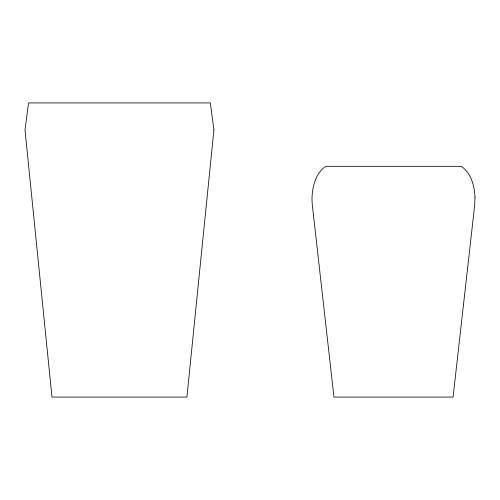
<?xml version="1.0" encoding="UTF-8"?>
<svg xmlns="http://www.w3.org/2000/svg" width="500" height="500" viewBox="0 0 500 500"><rect width="100%" height="100%" fill="white"/><g stroke="black" fill="none" stroke-linecap="round" stroke-linejoin="round"><path stroke-width="0.75" d="M475 197.225L474.669 205.35L453.081 397.081L333.956 397.081L312.369 205.35A57.256 57.144 -90 0 1 312.306 193.169C313.475 183.131 316.962 172.113 325.844 166.312L461.2 166.312C471.2 172.981 474.469 185.869 475 197.225M213.912 129.906L186.925 397.081L51.988 397.081L25 129.906L28.569 102.919L210.344 102.919L213.912 129.906"/></g></svg>
